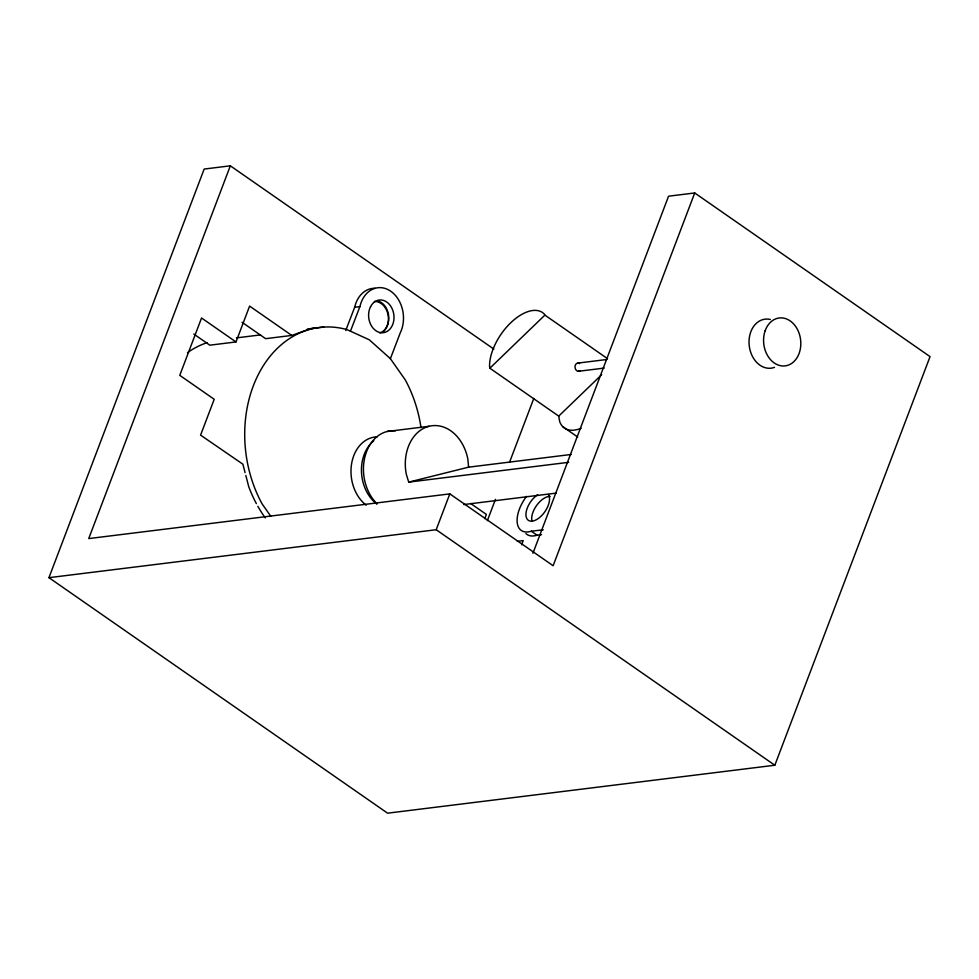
<?xml version="1.0" encoding="UTF-8"?>
<svg xmlns="http://www.w3.org/2000/svg" width="979" height="979" viewBox="0 0 979 979"><rect width="100%" height="100%" fill="white"/><g stroke="black" fill="none" stroke-linecap="round" stroke-linejoin="round"><path stroke-width="1.47" d="M532.931 553.257L668.559 196.204L694.723 192.961L930.05 356.625L774.83 765.235L387.586 813.182L48.95 577.671L204.17 169.061L230.334 165.818L493.844 349.087M230.334 165.818L88.734 538.585L449.814 493.881L553.123 565.727L694.723 192.961M193.83 334.059L209.824 345.183L235.988 341.94L249.608 306.097L291.791 335.43L310.796 328.626A115.228 88.477 82.9 0 1 315.067 328.014M420.994 427.603A115.228 88.477 82.9 0 0 405.269 379.889L390.388 358.681L400.313 332.738A28.807 22.113 82.9 0 0 390.156 290.824A28.807 22.113 82.9 0 0 359.905 306.623L354.667 307.271L345.746 330.474M48.95 577.671L436.193 529.725L449.814 493.881M484.752 518.674L486.367 514.416L470.654 503.487M487.358 520.669L495.46 499.351M509.496 462.394L533.8 398.429M521.623 544.801L523.214 540.604L517.34 541.338M390.388 358.681L369.316 339.811L350.445 331.183L359.905 306.623M489.855 368.214L544.899 315.116L544.189 313.941A41.155 21.722 -55.2 0 0 510.634 322.874A41.155 21.722 -55.2 0 0 489.573 366.623L489.855 368.214L558.728 416.112L559.67 421.533A41.155 21.722 -55.2 0 0 581.11 428.239M558.728 416.112L601.669 374.7M468.598 467.167L467.815 458.906A41.155 31.597 82.9 0 0 429.096 426.281A41.155 31.597 82.9 0 0 406.309 474.264L408.72 482.121L468.598 467.167L571.185 454.464M236.428 337.89L260.524 334.904M307.235 329.115L323.804 327.072M291.791 335.43L265.615 338.673L242.046 322.275M577.916 363.087L606.747 359.513M578.43 371.286L604.214 368.092M387.231 431.47L429.096 426.281M408.72 482.121L568.628 462.321M463.838 504.552L556.366 493.098M526.543 496.365A28.807 15.199 -55.2 0 0 517.255 523.006A28.807 15.199 -55.2 0 0 531.291 531.205L543.247 529.798M525.919 533.543A28.807 15.199 -55.2 0 0 537.03 535.195L541.509 534.669M350.445 331.183L347.019 329.617A115.228 88.477 82.9 0 0 257.526 376.132A115.228 88.477 82.9 0 0 262.017 503.744L270.755 516.214M544.899 315.116L607.518 358.657M562.815 426.685L577.708 437.038M531.291 531.205L537.03 535.195M235.988 341.94L201.552 317.991L179.769 375.336L214.205 399.285L200.585 435.129L242.878 464.181L245.08 472.649M436.193 529.725L774.83 765.235M245.827 475.476L248.764 486.783A115.228 88.477 82.9 0 0 256.376 503.647M579.984 370.698A4.112 3.157 82.9 0 1 575.016 367.247A4.112 3.157 82.9 0 1 579.544 363.601M265.236 517.842A115.228 88.477 82.9 0 1 257.844 506.302M774.487 367.345A24.695 18.956 82.9 0 1 749.143 344.853A24.695 18.956 82.9 0 1 770.289 319.46M374.345 301.471A16.459 12.641 82.9 0 1 387.77 313.586A16.459 12.641 82.9 0 1 382.348 332.407M531.976 521.036A16.459 8.689 -55.2 0 1 536.871 505.091A16.459 8.689 -55.2 0 1 550.174 496.39M548.399 494.566A16.459 8.689 -55.2 0 1 541.203 516.092A16.459 8.689 -55.2 0 1 526.078 516.3A16.459 8.689 -55.2 0 1 537.655 494.713M377.099 503.879A41.155 31.597 82.9 0 1 364.922 456.826A41.155 31.597 82.9 0 1 395.467 430.846M187.503 352.66A115.228 88.477 82.9 0 1 207.291 342.613M366.195 505.201A37.043 28.44 82.9 0 1 351.559 463.973A37.043 28.44 82.9 0 1 377.258 436.83M354.667 307.271A28.807 22.113 82.9 0 1 375.006 288.279M376.621 300.7A16.459 12.641 82.9 0 1 388.663 315.936A16.459 12.641 82.9 0 1 379.889 332.958M376.67 503.904A37.043 28.44 82.9 0 1 373.782 440.77M765.174 330.706A24.145 18.54 82.9 0 0 784.118 365.975A24.145 18.54 82.9 0 0 797.273 329.091A24.145 18.54 82.9 0 0 765.174 330.706M370.576 306.672A16.459 12.641 82.9 0 0 380.745 332.676A16.459 12.641 82.9 0 0 392.567 309.743A16.459 12.641 82.9 0 0 370.576 306.672"/></g></svg>
